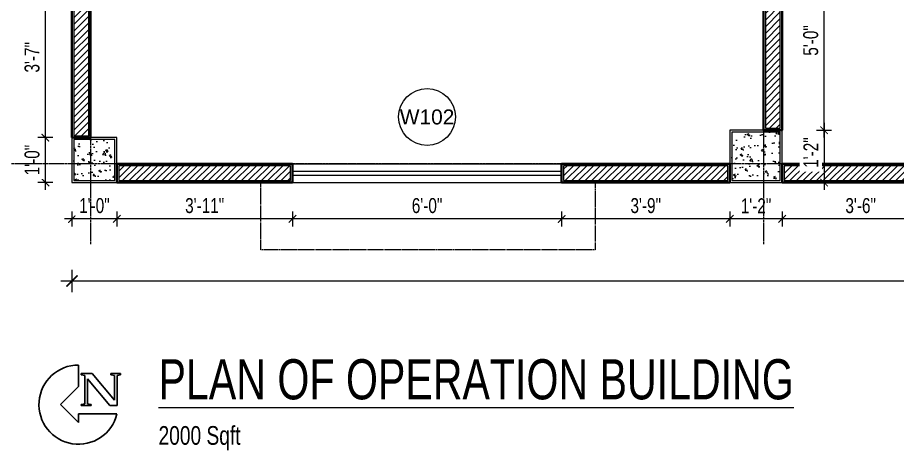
# Model space of a CAD drawing. Header units: inches. Extents: x 735 to 7643, y 526 to 1733.
# Drawn here: x 2864.9 to 3100.3, y 902.4 to 1018.2 of the extents above; entities that cross this region are included whole.
import ezdxf
from ezdxf.enums import TextEntityAlignment as Align

# ---------------------------------------------------------------- set-up
doc = ezdxf.new("R2010")
doc.units = ezdxf.units.IN
doc.header["$MEASUREMENT"] = 0
doc.linetypes.add('DASH', pattern=[0.35, 0.25, -0.1])
doc.linetypes.add('PHANTOMX2', pattern=[5, 2.5, -0.5, 0.5, -0.5, 0.5, -0.5])
doc.layers.add('COLLUM', color=1, linetype='Continuous')
doc.layers.add('Text', color=7, linetype='Continuous')
for name, color, linetype, lineweight in [('Dimension', 22, 'Continuous', 13), ('Door & Window Dim', 5, 'Continuous', 15), ('Glass', 5, 'Continuous', 9), ('grid', 9, 'Continuous', 13), ('HACTH', 8, 'Continuous', 9), ('I-DOOR-IDEN-N', 7, 'Continuous', 15), ('Plaster Line', 5, 'Continuous', 15), ('Sunshed', 5, 'Continuous', 15), ('wall 05', 3, 'Continuous', 40), ('WINDOW', 140, 'Continuous', 9)]:
    doc.layers.add(name, color=color, linetype=linetype, lineweight=lineweight)
doc.styles.add('Arial', font='arial.ttf')
doc.styles.add('Swiss721', font='swisscl.ttf')
doc.dimstyles.new('DIM08', dxfattribs={"dimtxt": 8, "dimasz": 4, "dimexe": 4, "dimexo": 0, "dimgap": 3, "dimtad": 1, "dimdec": 1, "dimzin": 3, "dimdsep": 46, "dimlunit": 4, "dimtxsty": 'Swiss721', "dimblk": 'ARCHTICK', "dimcen": 0, "dimdle": 4, "dimclrd": 256, "dimclre": 256, "dimclrt": 256, "dimadec": 0, "dimazin": 0, "dimtfac": 1, "dimtdec": 1, "dimtofl": 0, "dimtmove": 0, "dimatfit": 3, "dimldrblk": 'ARCHTICK', "dimfxl": 4, "dimfxlon": 1, "dimtfill": 1, "dimtolj": 1, "dimtzin": 0, "dimlwd": 9, "dimlwe": 9, "dimarcsym": 0})
pattern_1 = [(50, (-407583.7018, -240993.2976), (5.37945137, -0.470641012), [0.5625, -6.1875]), (355, (-407583.702, -240993.2976), (-1.040635, 5.641441), [0.45, -4.95]), (100.4514, (-407583.2535, -240993.337), (4.338820363, 5.170796565), [0.478051425, -5.25856584]), (46.1842, (-407583.702, -240991.7976), (8.004307865, -1.24139261), [0.84375, -9.28125]), (96.6356, (-407583.035, -240991.901), (7.00997029, 7.30588403), [0.71707716, -7.8878475]), (351.1842, (-407583.702, -240991.798), (7.00996459, 7.3058895), [0.675, -7.425]), (21, (-407582.9518, -240992.1726), (4.47680289, -3.01964168), [0.5625, -6.1875]), (326, (-407582.952, -240992.1726), (1.82486499, 5.43862534), [0.45, -4.95]), (71.4514, (-407582.5787, -240992.424), (6.301669714, 2.418978725), [0.478051425, -5.25856584]), (37.5, (-407583.7018, -240993.2976), (0.091198915, 2.496703904), [0, -4.89, 0, -5.025, 0, -4.96875]), (7.5, (-407583.7018, -240993.2976), (1.973021531, 2.958087839), [0, -2.865, 0, -4.7775, 0, -1.89375]), (327.5, (-407585.3743, -240993.2976), (4.003668271, -0.169161538), [0, -1.875, 0, -5.85, 0, -7.7625]), (317.5, (-407586.1243, -240993.2976), (4.37389627, 0.750787367), [0, -2.4375, 0, -3.885, 0, -5.5125])]

# ---------------------------------------------------------------- blocks, each defined once
blk = doc.blocks.new('_ArchTick')
at = {"color": 0, "linetype": 'ByBlock', "const_width": 0.15}
blk.add_lwpolyline([(-0.5, -0.5), (0.5, 0.5)], dxfattribs=at)
blk = doc.blocks.new('*D388')
at = {"layer": 'Defpoints', "color": 0, "transparency": 16777216}
for p in [(3069.48, 974.08), (3111.48, 974.08), (3069.48, 964.33)]:
    blk.add_point(p, dxfattribs=at)
at = {"layer": 'Dimension', "lineweight": 9, "transparency": 16777216}
for p, q in [((3069.48, 966.33), (3069.48, 962.33)), ((3111.48, 966.33), (3111.48, 962.33)), ((3113.48, 964.33), (3067.48, 964.33))]:
    blk.add_line(p, q, dxfattribs=at)
at = {"layer": 'Dimension', "lineweight": 9, "transparency": 16777216, "xscale": 2, "yscale": 2, "zscale": 2, "rotation": 180}
blk.add_blockref('_ArchTick', (3069.48, 964.33), dxfattribs=at)
at = {"layer": 'Dimension', "lineweight": 9, "transparency": 16777216, "xscale": 2, "yscale": 2, "zscale": 2}
blk.add_blockref('_ArchTick', (3111.48, 964.33), dxfattribs=at)
at = {"layer": 'Dimension', "transparency": 16777216, "insert": (3090.48, 967.88), "char_height": 4, "attachment_point": 5, "style": 'Swiss721', "bg_fill": 3, "box_fill_scale": 1.25, "bg_fill_color": 256, "bg_fill_true_color": 13158600, "bg_fill_transparency": 0}
blk.add_mtext('\\A1;3\'-6"', dxfattribs=at)
blk = doc.blocks.new('*D159')
at = {"layer": 'Defpoints', "color": 0, "transparency": 16777216}
for p in [(3055.48, 974.08), (3069.48, 974.08), (3055.48, 964.33)]:
    blk.add_point(p, dxfattribs=at)
at = {"layer": 'Dimension', "lineweight": 9, "transparency": 16777216}
for p, q in [((3055.48, 966.33), (3055.48, 962.33)), ((3069.48, 966.33), (3069.48, 962.33)), ((3071.48, 964.33), (3053.48, 964.33))]:
    blk.add_line(p, q, dxfattribs=at)
at = {"layer": 'Dimension', "lineweight": 9, "transparency": 16777216, "xscale": 2, "yscale": 2, "zscale": 2, "rotation": 180}
blk.add_blockref('_ArchTick', (3055.48, 964.33), dxfattribs=at)
at = {"layer": 'Dimension', "lineweight": 9, "transparency": 16777216, "xscale": 2, "yscale": 2, "zscale": 2}
blk.add_blockref('_ArchTick', (3069.48, 964.33), dxfattribs=at)
at = {"layer": 'Dimension', "transparency": 16777216, "insert": (3062.48, 967.84), "char_height": 4, "attachment_point": 5, "style": 'Swiss721', "bg_fill": 3, "box_fill_scale": 1.25, "bg_fill_color": 256, "bg_fill_true_color": 13158600, "bg_fill_transparency": 0}
blk.add_mtext('\\A1;1\'-2"', dxfattribs=at)
blk = doc.blocks.new('*D389')
at = {"layer": 'Defpoints', "color": 0, "transparency": 16777216}
for p in [(3010.48, 974.08), (3055.48, 974.08), (3010.48, 964.33)]:
    blk.add_point(p, dxfattribs=at)
at = {"layer": 'Dimension', "lineweight": 9, "transparency": 16777216}
for p, q in [((3010.48, 966.33), (3010.48, 962.33)), ((3055.48, 966.33), (3055.48, 962.33)), ((3057.48, 964.33), (3008.48, 964.33))]:
    blk.add_line(p, q, dxfattribs=at)
at = {"layer": 'Dimension', "lineweight": 9, "transparency": 16777216, "xscale": 2, "yscale": 2, "zscale": 2, "rotation": 180}
blk.add_blockref('_ArchTick', (3010.48, 964.33), dxfattribs=at)
at = {"layer": 'Dimension', "lineweight": 9, "transparency": 16777216, "xscale": 2, "yscale": 2, "zscale": 2}
blk.add_blockref('_ArchTick', (3055.48, 964.33), dxfattribs=at)
at = {"layer": 'Dimension', "transparency": 16777216, "insert": (3032.98, 967.88), "char_height": 4, "attachment_point": 5, "style": 'Swiss721', "bg_fill": 3, "box_fill_scale": 1.25, "bg_fill_color": 256, "bg_fill_true_color": 13158600, "bg_fill_transparency": 0}
blk.add_mtext('\\A1;3\'-9"', dxfattribs=at)
blk = doc.blocks.new('*D390')
at = {"layer": 'Defpoints', "color": 0, "transparency": 16777216}
for p in [(2938.48, 974.08), (3010.48, 974.08), (2938.48, 964.33)]:
    blk.add_point(p, dxfattribs=at)
at = {"layer": 'Door & Window Dim', "lineweight": 9, "transparency": 16777216}
for p, q in [((2938.48, 966.33), (2938.48, 962.33)), ((3010.48, 966.33), (3010.48, 962.33)), ((3012.48, 964.33), (2936.48, 964.33))]:
    blk.add_line(p, q, dxfattribs=at)
at = {"layer": 'Door & Window Dim', "lineweight": 9, "transparency": 16777216, "xscale": 2, "yscale": 2, "zscale": 2, "rotation": 180}
blk.add_blockref('_ArchTick', (2938.48, 964.33), dxfattribs=at)
at = {"layer": 'Door & Window Dim', "lineweight": 9, "transparency": 16777216, "xscale": 2, "yscale": 2, "zscale": 2}
blk.add_blockref('_ArchTick', (3010.48, 964.33), dxfattribs=at)
at = {"layer": 'Door & Window Dim', "transparency": 16777216, "insert": (2974.48, 967.88), "char_height": 4, "attachment_point": 5, "style": 'Swiss721', "bg_fill": 3, "box_fill_scale": 1.25, "bg_fill_color": 256, "bg_fill_true_color": 13158600, "bg_fill_transparency": 0}
blk.add_mtext('\\A1;6\'-0"', dxfattribs=at)
blk = doc.blocks.new('*D391')
at = {"layer": 'Defpoints', "color": 0, "transparency": 16777216}
for p in [(2891.48, 974.08), (2938.48, 974.08), (2891.48, 964.33)]:
    blk.add_point(p, dxfattribs=at)
at = {"layer": 'Dimension', "lineweight": 9, "transparency": 16777216}
for p, q in [((2891.48, 966.33), (2891.48, 962.33)), ((2938.48, 966.33), (2938.48, 962.33)), ((2940.48, 964.33), (2889.48, 964.33))]:
    blk.add_line(p, q, dxfattribs=at)
at = {"layer": 'Dimension', "lineweight": 9, "transparency": 16777216, "xscale": 2, "yscale": 2, "zscale": 2, "rotation": 180}
blk.add_blockref('_ArchTick', (2891.48, 964.33), dxfattribs=at)
at = {"layer": 'Dimension', "lineweight": 9, "transparency": 16777216, "xscale": 2, "yscale": 2, "zscale": 2}
blk.add_blockref('_ArchTick', (2938.48, 964.33), dxfattribs=at)
at = {"layer": 'Dimension', "transparency": 16777216, "insert": (2914.98, 967.88), "char_height": 4, "attachment_point": 5, "style": 'Swiss721', "bg_fill": 3, "box_fill_scale": 1.25, "bg_fill_color": 256, "bg_fill_true_color": 13158600, "bg_fill_transparency": 0}
blk.add_mtext('\\A1;3\'-11"', dxfattribs=at)
blk = doc.blocks.new('*D160')
at = {"layer": 'Defpoints', "color": 0, "transparency": 16777216}
for p in [(2879.48, 974.08), (2891.48, 974.08)]:
    blk.add_point(p, dxfattribs=at)
at = {"layer": 'Dimension', "lineweight": 9, "transparency": 16777216}
for p, q in [((2879.48, 966.33), (2879.48, 962.33)), ((2891.48, 966.33), (2891.48, 962.33)), ((2893.48, 964.33), (2877.48, 964.33))]:
    blk.add_line(p, q, dxfattribs=at)
at = {"layer": 'Dimension', "lineweight": 9, "transparency": 16777216, "xscale": 2, "yscale": 2, "zscale": 2, "rotation": 180}
blk.add_blockref('_ArchTick', (2879.48, 964.33), dxfattribs=at)
at = {"layer": 'Dimension', "lineweight": 9, "transparency": 16777216, "xscale": 2, "yscale": 2, "zscale": 2}
blk.add_blockref('_ArchTick', (2891.48, 964.33), dxfattribs=at)
at = {"layer": 'Dimension', "transparency": 16777216, "insert": (2885.48, 967.88), "char_height": 4, "attachment_point": 5, "style": 'Swiss721', "bg_fill": 3, "box_fill_scale": 1.25, "bg_fill_color": 256, "bg_fill_true_color": 13158600, "bg_fill_transparency": 0}
blk.add_mtext('\\A1;1\'-0"', dxfattribs=at)
at = {"layer": 'Defpoints', "color": 0, "transparency": 16777216}
blk.add_point((2879.48, 964.33), dxfattribs=at)
blk = doc.blocks.new('*D161')
at = {"layer": 'Defpoints', "color": 0, "transparency": 16777216}
for p in [(2879.48, 986.08), (2879.48, 974.08)]:
    blk.add_point(p, dxfattribs=at)
at = {"layer": 'Dimension', "lineweight": 9, "transparency": 16777216}
for p, q in [((2872.37, 972.08), (2872.37, 988.08)), ((2874.37, 986.08), (2870.37, 986.08)), ((2874.37, 974.08), (2870.37, 974.08))]:
    blk.add_line(p, q, dxfattribs=at)
at = {"layer": 'Dimension', "lineweight": 9, "transparency": 16777216, "xscale": 2, "yscale": 2, "zscale": 2}
for p, rotation in [((2872.37, 986.08), 90), ((2872.37, 974.08), 270)]:
    blk.add_blockref('_ArchTick', p, dxfattribs=dict(at, rotation=rotation))
at = {"layer": 'Dimension', "transparency": 16777216, "insert": (2868.82, 980.08), "char_height": 4, "attachment_point": 5, "rotation": 90, "style": 'Swiss721', "bg_fill": 3, "box_fill_scale": 1.25, "bg_fill_color": 256, "bg_fill_true_color": 13158600, "bg_fill_transparency": 0}
blk.add_mtext('\\A1;1\'-0"', dxfattribs=at)
at = {"layer": 'Defpoints', "color": 0, "transparency": 16777216}
blk.add_point((2872.37, 986.08), dxfattribs=at)
blk = doc.blocks.new('*D392')
at = {"layer": 'Defpoints', "color": 0, "transparency": 16777216}
for p in [(2872.37, 1029.08), (2879.48, 1029.08), (2879.48, 986.08)]:
    blk.add_point(p, dxfattribs=at)
at = {"layer": 'Dimension', "lineweight": 9, "transparency": 16777216}
for p, q in [((2872.37, 984.08), (2872.37, 1031.08)), ((2874.37, 1029.08), (2870.37, 1029.08)), ((2874.37, 986.08), (2870.37, 986.08))]:
    blk.add_line(p, q, dxfattribs=at)
at = {"layer": 'Dimension', "lineweight": 9, "transparency": 16777216, "xscale": 2, "yscale": 2, "zscale": 2}
for p, rotation in [((2872.37, 1029.08), 90), ((2872.37, 986.08), 270)]:
    blk.add_blockref('_ArchTick', p, dxfattribs=dict(at, rotation=rotation))
at = {"layer": 'Dimension', "transparency": 16777216, "insert": (2868.82, 1007.58), "char_height": 4, "attachment_point": 5, "rotation": 90, "style": 'Swiss721', "bg_fill": 3, "box_fill_scale": 1.25, "bg_fill_color": 256, "bg_fill_true_color": 13158600, "bg_fill_transparency": 0}
blk.add_mtext('\\A1;3\'-7"', dxfattribs=at)
blk = doc.blocks.new('*D172')
at = {"layer": 'Defpoints', "color": 0, "transparency": 16777216}
for p in [(2879.48, 974.08), (3515.48, 974.08), (3515.48, 947.75)]:
    blk.add_point(p, dxfattribs=at)
at = {"layer": 'Dimension', "lineweight": 9, "transparency": 16777216}
for p, q in [((2879.48, 950.75), (2879.48, 944.75)), ((3515.48, 950.75), (3515.48, 944.75)), ((2876.48, 947.75), (3518.48, 947.75))]:
    blk.add_line(p, q, dxfattribs=at)
at = {"layer": 'Dimension', "lineweight": 9, "transparency": 16777216, "xscale": 3, "yscale": 3, "zscale": 3, "rotation": 180}
blk.add_blockref('_ArchTick', (2879.48, 947.75), dxfattribs=at)
at = {"layer": 'Dimension', "lineweight": 9, "transparency": 16777216, "xscale": 3, "yscale": 3, "zscale": 3}
blk.add_blockref('_ArchTick', (3515.48, 947.75), dxfattribs=at)
at = {"layer": 'Dimension', "transparency": 16777216, "insert": (3197.48, 954.4), "char_height": 6, "attachment_point": 5, "style": 'Swiss721', "bg_fill": 3, "box_fill_scale": 1.25, "bg_fill_color": 256, "bg_fill_true_color": 13158600, "bg_fill_transparency": 0}
blk.add_mtext('\\A1;{\\H1.4286x;53\'-0"}', dxfattribs=at)
blk = doc.blocks.new('tr')
at = {"layer": 'Plaster Line'}
for p, q in [((143968.45, 171283.63), (143927.45, 171283.63)), ((143927.45, 171283.63), (143927.45, 171279.63)), ((143927.45, 171279.63), (143968.45, 171279.63))]:
    blk.add_line(p, q, dxfattribs=at)
blk = doc.blocks.new('qm')
at = {"layer": 'wall 05'}
for p, q in [((143968.95, 171284.13), (143926.95, 171284.13)), ((143926.95, 171284.13), (143926.95, 171279.13)), ((143926.95, 171279.13), (143968.95, 171279.13))]:
    blk.add_line(p, q, dxfattribs=at)
blk = doc.blocks.new('bg')
at = {"layer": 'wall 05'}
for p, q in [((143795.95, 171284.13), (143748.95, 171284.13)), ((143748.95, 171284.13), (143748.95, 171279.13)), ((143795.95, 171279.13), (143795.95, 171284.13)), ((143912.95, 171284.13), (143867.95, 171284.13)), ((143867.95, 171284.13), (143867.95, 171279.13)), ((143912.95, 171279.13), (143912.95, 171284.13)), ((143748.95, 171279.13), (143795.95, 171279.13)), ((143867.95, 171279.13), (143912.95, 171279.13))]:
    blk.add_line(p, q, dxfattribs=at)
blk = doc.blocks.new('dp')
at = {"layer": 'Plaster Line'}
for p, q in [((143795.45, 171283.63), (143749.45, 171283.63)), ((143749.45, 171283.63), (143749.45, 171279.63)), ((143795.45, 171279.63), (143795.45, 171283.63)), ((143912.45, 171283.63), (143868.45, 171283.63)), ((143868.45, 171283.63), (143868.45, 171279.63)), ((143912.45, 171279.63), (143912.45, 171283.63)), ((143749.45, 171279.63), (143795.45, 171279.63)), ((143868.45, 171279.63), (143912.45, 171279.63))]:
    blk.add_line(p, q, dxfattribs=at)
blk = doc.blocks.new('*D185')
at = {"layer": 'Defpoints', "color": 0, "transparency": 16777216}
for p in [(3069.48, 1048.08), (3080.68, 1048.08), (3069.48, 988.08)]:
    blk.add_point(p, dxfattribs=at)
at = {"layer": 'Dimension', "lineweight": 9, "transparency": 16777216}
for p, q in [((3080.68, 986.08), (3080.68, 1050.08)), ((3078.68, 1048.08), (3082.68, 1048.08)), ((3078.68, 988.08), (3082.68, 988.08))]:
    blk.add_line(p, q, dxfattribs=at)
at = {"layer": 'Dimension', "lineweight": 9, "transparency": 16777216, "xscale": 2, "yscale": 2, "zscale": 2}
for p, rotation in [((3080.68, 1048.08), 90), ((3080.68, 988.08), 270)]:
    blk.add_blockref('_ArchTick', p, dxfattribs=dict(at, rotation=rotation))
at = {"layer": 'Dimension', "transparency": 16777216, "insert": (3077.13, 1012.08), "char_height": 4, "attachment_point": 5, "rotation": 90, "style": 'Swiss721', "bg_fill": 3, "box_fill_scale": 1.25, "bg_fill_color": 256, "bg_fill_true_color": 13158600, "bg_fill_transparency": 0}
blk.add_mtext('\\A1;5\'-0"', dxfattribs=at)
blk = doc.blocks.new('*D186')
at = {"layer": 'Defpoints', "color": 0, "transparency": 16777216}
for p in [(3069.48, 988.08), (3071.5, 974.08), (3080.68, 974.08)]:
    blk.add_point(p, dxfattribs=at)
at = {"layer": 'Dimension', "lineweight": 9, "transparency": 16777216}
for p, q in [((3080.68, 990.08), (3080.68, 972.08)), ((3078.68, 988.08), (3082.68, 988.08)), ((3078.68, 974.08), (3082.68, 974.08))]:
    blk.add_line(p, q, dxfattribs=at)
at = {"layer": 'Dimension', "lineweight": 9, "transparency": 16777216, "xscale": 2, "yscale": 2, "zscale": 2}
for p, rotation in [((3080.68, 988.08), 90), ((3080.68, 974.08), 270)]:
    blk.add_blockref('_ArchTick', p, dxfattribs=dict(at, rotation=rotation))
at = {"layer": 'Dimension', "transparency": 16777216, "insert": (3077.17, 982.08), "char_height": 4, "attachment_point": 5, "rotation": 90, "style": 'Swiss721', "bg_fill": 3, "box_fill_scale": 1.25, "bg_fill_color": 256, "bg_fill_true_color": 13158600, "bg_fill_transparency": 0}
blk.add_mtext('\\A1;1\'-2"', dxfattribs=at)
blk = doc.blocks.new('wall&door')
at = {"color": 0, "linetype": 'ByBlock', "lineweight": -2}
blk.add_circle((0, 0), 3.039, dxfattribs=at)
at = {"color": 0, "linetype": 'ByBlock', "lineweight": -2, "ltscale": 25.4, "style": 'Arial'}
blk.add_attdef('PT1', text='', height=1.6, dxfattribs=at).set_placement((0, 0), align=Align.MIDDLE_CENTER)

msp = doc.modelspace()

# ---------------------------------------------------------------- linework, layer by layer
at = {"layer": 'Glass', "ltscale": 10}
for points in [[(2938.48, 977.08), (3010.48, 977.08)], [(2938.48, 976.08), (3010.48, 976.08)]]:
    msp.add_lwpolyline(points, dxfattribs=at)
at = {"layer": 'Plaster Line'}
msp.add_line((2883.98, 986.58), (2883.98, 1028.58), dxfattribs=at)
msp.add_lwpolyline([(3068.98, 1047.58), (3064.98, 1047.58), (3064.98, 988.58), (3068.98, 988.58)], close=True, dxfattribs=at)
at = {"layer": 'Text', "linetype": 'Continuous', "lineweight": 30}
for p, q in [((2881.23, 919.46), (2881.23, 925.25)), ((2881.93, 922.63), (2881.93, 922.98)), ((2881.93, 922.98), (2884.89, 922.98)), ((2884.89, 922.98), (2890.84, 915.85)), ((2889.85, 922.63), (2889.85, 922.98)), ((2889.85, 922.98), (2892.43, 922.98)), ((2892.43, 922.98), (2892.43, 922.63)), ((2882.92, 922.45), (2881.93, 922.63)), ((2882.92, 914.87), (2882.92, 922.45)), ((2889.65, 914.38), (2883.61, 921.57)), ((2883.61, 921.57), (2883.61, 914.87)), ((2890.84, 922.45), (2889.85, 922.63)), ((2890.84, 915.85), (2890.84, 922.45)), ((2892.43, 922.63), (2891.58, 922.45)), ((2891.58, 922.45), (2891.58, 914.38)), ((2876.42, 914.65), (2881.23, 919.46)), ((2881.23, 909.85), (2876.42, 914.65)), ((2881.93, 914.69), (2882.92, 914.87)), ((2881.93, 914.38), (2881.93, 914.69)), ((2884.63, 914.38), (2881.93, 914.38)), ((2883.61, 914.87), (2884.63, 914.69)), ((2884.63, 914.69), (2884.63, 914.38)), ((2891.58, 914.38), (2889.65, 914.38)), ((2891.52, 912.15), (2881.23, 912.15)), ((2881.23, 912.15), (2881.23, 909.85))]:
    msp.add_line(p, q, dxfattribs=at)
msp.add_arc((2881.23, 914.65), 10.59, 90, 346.3479, dxfattribs=at)
at = {"layer": 'wall 05'}
msp.add_line((2884.48, 986.08), (2884.48, 1029.08), dxfattribs=at)
msp.add_lwpolyline([(3069.48, 1048.08), (3064.48, 1048.08), (3064.48, 988.08), (3069.48, 988.08)], close=True, dxfattribs=at)
at = {"layer": 'WINDOW', "linetype": 'Continuous', "ltscale": 10}
for points in [[(2938.48, 979.08), (3010.48, 979.08)], [(2938.48, 974.08), (3010.48, 974.08)]]:
    msp.add_lwpolyline(points, dxfattribs=at)

# ---------------------------------------------------------------- block references
at = {"layer": 'I-DOOR-IDEN-N'}
ref = msp.add_blockref('wall&door', (2974.48, 991.62), dxfattribs=dict(at, xscale=2.5, yscale=2.5, zscale=2.5))
ref.add_attrib('PT1', 'W102', dxfattribs={"layer": '0', "color": 7, "linetype": 'ByBlock', "lineweight": -2, "ltscale": 25.4, "height": 4, "style": 'Arial'}).set_placement((2974.48, 991.62), align=Align.MIDDLE_CENTER)

# ---------------------------------------------------------------- texts
at = {"layer": 'Text', "insert": (2902.64, 926.8), "char_height": 10.7333, "width": 176.7295, "attachment_point": 1, "style": 'Swiss721'}
msp.add_mtext('{\\LPLAN OF OPERATION BUILDING\\H0.4658x;\\l  \\P2000 Sqft}', dxfattribs=at)

# ---------------------------------------------------------------- dimensions: what is measured, and where the dimension line sits
at = {"layer": 'Dimension'}
dim = msp.add_linear_dim(base=(3069.48, 964.33), p1=(3111.48, 974.08), p2=(3069.48, 974.08), dimstyle='DIM08', override={"dimscale": 0.5, "dimarcsym": 2}, dxfattribs=at)
dim.commit()
dim.dimension.update_dxf_attribs({"geometry": '*D388', "text_midpoint": (3090.48, 967.88)})

# ---------------------------------------------------------------- next in the draw order: dimensions: what is measured, and where the dimension line sits
dim = msp.add_linear_dim(base=(3055.48, 964.33), p1=(3069.48, 974.08), p2=(3055.48, 974.08), dimstyle='DIM08', override={"dimscale": 0.5, "dimarcsym": 2}, dxfattribs=at)
dim.commit()
dim.dimension.update_dxf_attribs({"geometry": '*D159', "text_midpoint": (3062.48, 964.33), "dimtype": 160})

# ---------------------------------------------------------------- next in the draw order: dimensions: what is measured, and where the dimension line sits
dim = msp.add_linear_dim(base=(3010.48, 964.33), p1=(3055.48, 974.08), p2=(3010.48, 974.08), dimstyle='DIM08', override={"dimscale": 0.5, "dimarcsym": 2}, dxfattribs=at)
dim.commit()
dim.dimension.update_dxf_attribs({"geometry": '*D389', "text_midpoint": (3032.98, 967.88)})

# ---------------------------------------------------------------- next in the draw order: dimensions: what is measured, and where the dimension line sits
at = {"layer": 'Door & Window Dim'}
dim = msp.add_linear_dim(base=(2938.48, 964.33), p1=(3010.48, 974.08), p2=(2938.48, 974.08), dimstyle='DIM08', override={"dimscale": 0.5, "dimarcsym": 2}, dxfattribs=at)
dim.commit()
dim.dimension.update_dxf_attribs({"geometry": '*D390', "text_midpoint": (2974.48, 967.88)})

# ---------------------------------------------------------------- next in the draw order: dimensions: what is measured, and where the dimension line sits
at = {"layer": 'Dimension'}
dim = msp.add_linear_dim(base=(2891.48, 964.33), p1=(2938.48, 974.08), p2=(2891.48, 974.08), dimstyle='DIM08', override={"dimscale": 0.5, "dimarcsym": 2}, dxfattribs=at)
dim.commit()
dim.dimension.update_dxf_attribs({"geometry": '*D391', "text_midpoint": (2914.98, 967.88)})

# ---------------------------------------------------------------- next in the draw order: dimensions: what is measured, and where the dimension line sits
dim = msp.add_linear_dim(base=(2879.48, 964.33), p1=(2891.48, 974.08), p2=(2879.48, 974.08), dimstyle='DIM08', override={"dimscale": 0.5, "dimarcsym": 2}, dxfattribs=at)
dim.commit()
dim.dimension.update_dxf_attribs({"geometry": '*D160', "text_midpoint": (2885.48, 967.88)})

# ---------------------------------------------------------------- next in the draw order: dimensions: what is measured, and where the dimension line sits
dim = msp.add_linear_dim(base=(2872.37, 986.08), p1=(2879.48, 974.08), p2=(2879.48, 986.08), angle=90, dimstyle='DIM08', override={"dimscale": 0.5, "dimarcsym": 2}, dxfattribs=at)
dim.commit()
dim.dimension.update_dxf_attribs({"geometry": '*D161', "text_midpoint": (2868.82, 980.08)})

# ---------------------------------------------------------------- next in the draw order: linework, layer by layer
at = {"layer": 'grid', "linetype": 'PHANTOMX2', "ltscale": 0.2}
msp.add_line((3562.15, 979.08), (2835.36, 979.08), dxfattribs=at)

# ---------------------------------------------------------------- next in the draw order: dimensions: what is measured, and where the dimension line sits
at = {"layer": 'Dimension'}
dim = msp.add_linear_dim(base=(2872.37, 1029.08), p1=(2879.48, 986.08), p2=(2879.48, 1029.08), angle=90, dimstyle='DIM08', override={"dimscale": 0.5, "dimarcsym": 2}, dxfattribs=at)
dim.commit()
dim.dimension.update_dxf_attribs({"geometry": '*D392', "text_midpoint": (2868.82, 1007.58)})
dim = msp.add_linear_dim(base=(3515.48, 947.75), p1=(2879.48, 974.08), p2=(3515.48, 974.08), text='{\\H1.4286x;<>}', dimstyle='DIM08', override={"dimscale": 0.75, "dimarcsym": 2}, dxfattribs=at)
dim.commit()
dim.dimension.update_dxf_attribs({"geometry": '*D172', "text_midpoint": (3197.48, 954.4)})

# ---------------------------------------------------------------- next in the draw order: hatches: boundary and pattern name
at = {"layer": 'HACTH'}
h = msp.add_hatch(dxfattribs=at)
h.set_pattern_fill('ANSI31', color=256, scale=10, style=0)
h.set_pattern_definition([(45, (-407583.7018, -240993.2976), (-0.8838834765, 0.8838834765), [])])
h.paths.add_polyline_path([(2879.98, 1102.08), (2883.98, 1102.08), (2883.98, 1175.08), (2879.98, 1175.08)])
h.paths.add_polyline_path([(2879.98, 986.58), (2883.98, 986.58), (2883.98, 1029.08), (2879.98, 1029.08)])
h.paths.add_polyline_path([(2891.98, 978.58), (2891.98, 974.58), (2937.98, 974.58), (2937.98, 978.58)])
h.paths.add_polyline_path([(3010.98, 978.58), (3010.98, 974.58), (3054.98, 974.58), (3054.98, 978.58)])
h.paths.add_polyline_path([(3069.98, 978.58), (3069.98, 974.58), (3110.98, 974.58), (3110.98, 978.58)])
h.paths.add_polyline_path([(3064.98, 988.58), (3068.98, 988.58), (3068.98, 1047.08), (3064.98, 1047.08)])
h.paths.add_polyline_path([(3064.98, 1120.08), (3068.98, 1120.08), (3068.98, 1168.58), (3064.98, 1168.58)])
h = msp.add_hatch(dxfattribs=at)
h.set_pattern_fill('AR-CONC', color=256, scale=0.75, style=0)
h.set_pattern_definition(pattern_1)
h.paths.add_polyline_path([(3068.98, 974.58), (3068.98, 987.58), (3055.98, 987.58), (3055.98, 974.58)])
h = msp.add_hatch(dxfattribs=at)
h.set_pattern_fill('AR-CONC', color=256, scale=0.75, style=0)
h.set_pattern_definition(pattern_1)
h.paths.add_polyline_path([(2879.98, 985.58), (2879.98, 974.58), (2890.98, 974.58), (2890.98, 985.58)])

# ---------------------------------------------------------------- next in the draw order: linework, layer by layer
at = {"layer": 'COLLUM'}
for points in [[(3055.48, 974.08), (3069.48, 974.08), (3069.48, 988.08), (3055.48, 988.08)], [(2879.48, 974.08), (2891.48, 974.08), (2891.48, 986.08), (2879.48, 986.08)]]:
    msp.add_lwpolyline(points, close=True, dxfattribs=at)
at = {"layer": 'grid', "linetype": 'PHANTOMX2', "ltscale": 0.2}
for p, q in [((2884.48, 1488.84), (2884.48, 957.61)), ((3064.48, 1488.84), (3064.48, 957.61))]:
    msp.add_line(p, q, dxfattribs=at)
at = {"layer": 'Plaster Line'}
for p, q in [((2879.98, 1028.58), (2879.98, 986.58)), ((2879.98, 986.58), (2883.98, 986.58))]:
    msp.add_line(p, q, dxfattribs=at)
for points in [[(3055.98, 974.58), (3068.98, 974.58), (3068.98, 987.58), (3055.98, 987.58)], [(2879.98, 974.58), (2890.98, 974.58), (2890.98, 985.58), (2879.98, 985.58)]]:
    msp.add_lwpolyline(points, close=True, dxfattribs=at)
at = {"layer": 'Sunshed', "linetype": 'DASH'}
msp.add_lwpolyline([(3010.48, 974.08), (3019.48, 974.08), (3019.48, 956.08), (2929.98, 956.08), (2929.98, 956.08), (2929.98, 974.08), (2938.48, 974.08)], dxfattribs=at)
at = {"layer": 'wall 05'}
for p, q in [((2879.48, 1029.08), (2879.48, 986.08)), ((2879.48, 986.08), (2884.48, 986.08))]:
    msp.add_line(p, q, dxfattribs=at)

# ---------------------------------------------------------------- next in the draw order: block references
at = {"layer": 'HACTH'}
for name in ['bg', 'dp', 'qm', 'tr']:
    msp.add_blockref(name, (-140857.47, -170305.05), dxfattribs=at)

# ---------------------------------------------------------------- next in the draw order: dimensions: what is measured, and where the dimension line sits
at = {"layer": 'Dimension'}
dim = msp.add_linear_dim(base=(3080.68, 1048.08), p1=(3069.48, 988.08), p2=(3069.48, 1048.08), angle=270, dimstyle='DIM08', override={"dimscale": 0.5, "dimarcsym": 2}, dxfattribs=at)
dim.commit()
dim.dimension.update_dxf_attribs({"geometry": '*D185', "text_midpoint": (3080.68, 1012.08), "dimtype": 160})

# ---------------------------------------------------------------- next in the draw order: dimensions: what is measured, and where the dimension line sits
dim = msp.add_linear_dim(base=(3080.68, 974.08), p1=(3069.48, 988.08), p2=(3071.5, 974.08), angle=90, dimstyle='DIM08', override={"dimscale": 0.5, "dimarcsym": 2}, dxfattribs=at)
dim.commit()
dim.dimension.update_dxf_attribs({"geometry": '*D186', "text_midpoint": (3080.68, 982.08), "dimtype": 160})

doc.saveas('drawing.dxf')
